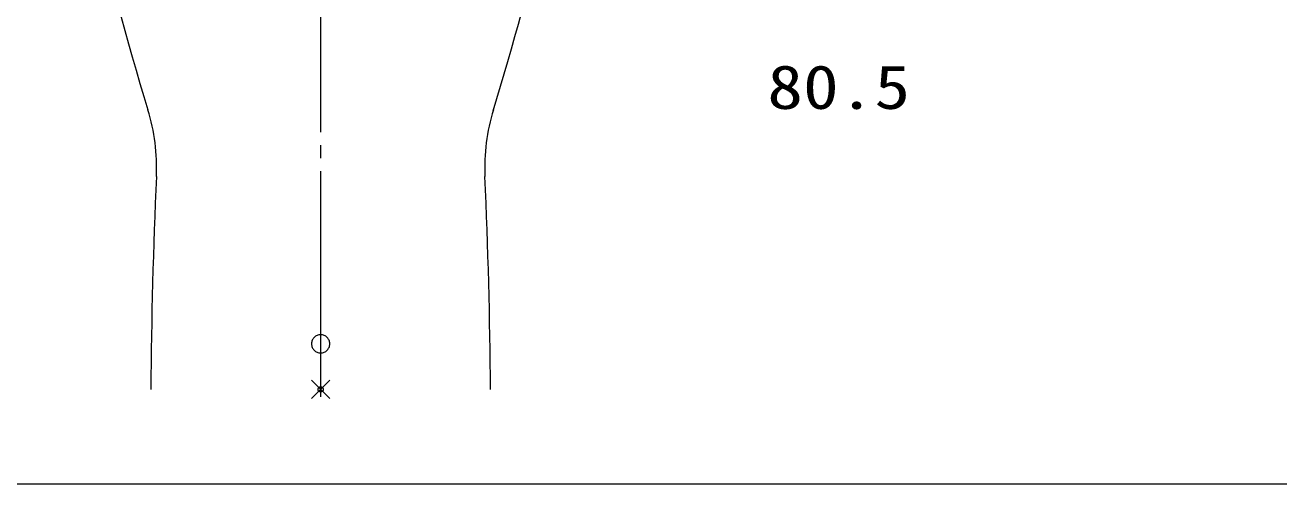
# Model space of a CAD drawing. Units: millimetres, scale not verified. Extents: x -2018 to 1982, y -1385 to 1385.
# Drawn here: x -1496 to -531, y -1385 to -1033 of the extents above; entities that cross this region are included whole.
import ezdxf
from ezdxf.enums import TextEntityAlignment as Align

# ---------------------------------------------------------------- set-up
doc = ezdxf.new("R2010")
doc.units = ezdxf.units.MM
doc.header["$LTSCALE"] = 10
doc.linetypes.add('LONG_CHAIN', pattern=[21, 18, -1, 1, -1])
doc.linetypes.add('LONG_DOUBLE_CHAIN', pattern=[21.8, 18, -1, 0.6, -0.6, 0.6, -1])
for name, color, linetype, lineweight in [('0-0_zumenwaku', 6, 'Continuous', 9), ('0-3_CENTER', 5, 'LONG_DOUBLE_CHAIN', 9), ('0-4_中心線', 1, 'LONG_CHAIN', 9), ('0-5_一般寸法', 1, 'Continuous', 9)]:
    doc.layers.add(name, color=color, linetype=linetype, lineweight=lineweight)
doc.styles.add('ＭＳ ゴシック', font='')
doc.styles.get('ＭＳ ゴシック').set_extended_font_data('MS Gothic')

msp = doc.modelspace()

# ---------------------------------------------------------------- linework, layer by layer
at = {"layer": '0-0_zumenwaku'}
msp.add_lwpolyline([(-2018.08, -1385.17), (1981.91, -1385.17), (1981.91, 1384.82), (-2018.08, 1384.82)], close=True, dxfattribs=at)
at = {"layer": '0-3_CENTER'}
for p, q in [((-1261.33, -1319.63), (-1275.47, -1305.49)), ((-1275.47, -1319.63), (-1261.33, -1305.49))]:
    msp.add_line(p, q, dxfattribs=at)
msp.add_circle((-1268.4, -1312.56), 2, dxfattribs=at)
for centre, radius, start, end in [((509.37, -506.57), 2000, 192.34536, 197.19205), ((-3045.04, -502.91), 2000, 342.67176, 347.22026), ((-1544.56, -1142.06), 150, 357.33106, 17.19205), ((-992.24, -1142.06), 150, 162.80795, 182.66894), ((2600.94, -1335.3), 4000, 177.33106, 179.67421), ((-5137.74, -1335.3), 4000, 0.32579, 2.66894), ((-1268.4, -1277.56), 7, 0, 180), ((-1268.4, -1277.56), 7, 0, 180), ((-1268.4, -1277.56), 7, 0, 180), ((-1268.4, -1277.56), 7, 0, 180), ((-1268.4, -1277.56), 7, 180, 0), ((-1268.4, -1277.56), 7, 180, 0), ((-1268.4, -1277.56), 7, 180, 0), ((-1268.4, -1277.56), 7, 180, 0)]:
    msp.add_arc(centre, radius, start, end, dxfattribs=at)
at = {"layer": '0-4_中心線'}
msp.add_line((-1268.4, -514.94), (-1268.4, -1318.19), dxfattribs=at)

# ---------------------------------------------------------------- texts
at = {"layer": '0-5_一般寸法', "color": 2, "style": 'ＭＳ ゴシック', "width": 1.2}
msp.add_text('80.5', height=33.65, dxfattribs=at).set_placement((-924.82, -1107.21), align=Align.BOTTOM_LEFT)

doc.saveas('drawing.dxf')
